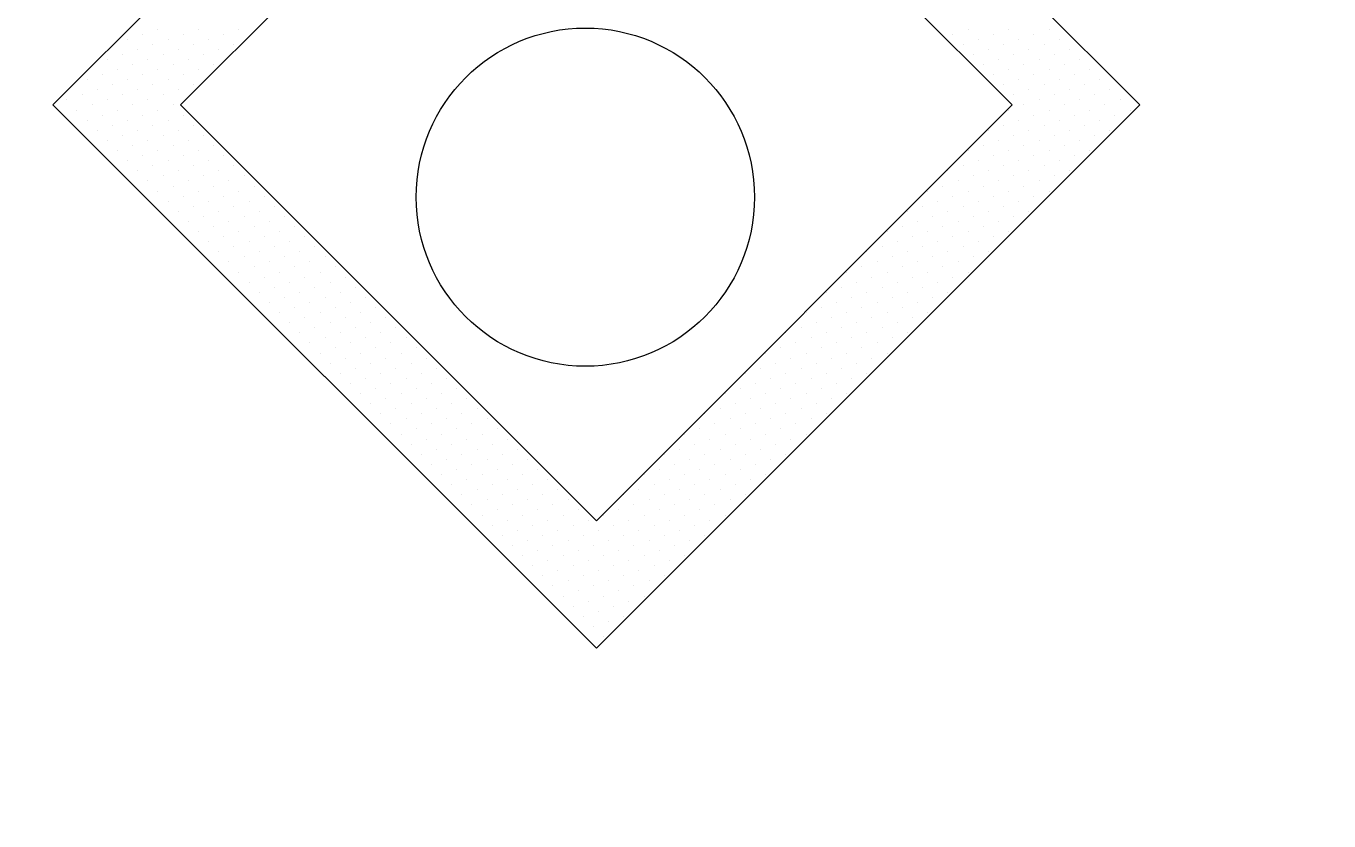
# Model space of a CAD drawing. Header units: centimetres. Extents: x -13279 to 0, y 0 to 5554.
# Drawn here: x -13026 to -13000, y 4639.14 to 4655 of the extents above; entities that cross this region are included whole.
import ezdxf
from ezdxf import colors
from ezdxf.entities.mleader import LeaderData, LeaderLine
from ezdxf.math import Vec2, Vec3

# ---------------------------------------------------------------- set-up
doc = ezdxf.new("R2010")
doc.units = ezdxf.units.CM
doc.layers.add('Objetos', color=34, linetype='Continuous', lineweight=13)
doc.layers.add('Piso', color=253, linetype='Continuous', lineweight=9)
doc.layers.add('Texto', color=102, linetype='Continuous')
doc.styles.get("Standard").update_dxf_attribs({"font": ''})
doc.styles.get('Standard').set_extended_font_data('Arial', bold=True)

# ---------------------------------------------------------------- blocks, each defined once
blk = doc.blocks.new('mesa_centro_sala')
at = {"layer": 'Objetos'}
for p, q in [((-0.16209, -0.07557), (-0.27052, -0.18399)), ((-0.05367, -0.18399), (-0.16209, -0.07557)), ((-0.16108, -0.07749), (-0.16108, -0.07749)), ((-0.1631, -0.07951), (-0.1631, -0.07951)), ((-0.16007, -0.08052), (-0.16007, -0.08052)), ((-0.16512, -0.08153), (-0.16512, -0.08153)), ((-0.16209, -0.08254), (-0.16209, -0.08254)), ((-0.15703, -0.08153), (-0.15703, -0.08153)), ((-0.16916, -0.08557), (-0.16916, -0.08557)), ((-0.16714, -0.08355), (-0.16714, -0.08355)), ((-0.16411, -0.08456), (-0.16411, -0.08456)), ((-0.16108, -0.08557), (-0.16108, -0.08557)), ((-0.15906, -0.08355), (-0.15906, -0.08355)), ((-0.15602, -0.08456), (-0.15602, -0.08456)), ((-0.15299, -0.08557), (-0.15299, -0.08557)), ((-0.17118, -0.08759), (-0.17118, -0.08759)), ((-0.16613, -0.08658), (-0.16613, -0.08658)), ((-0.1631, -0.08759), (-0.1631, -0.08759)), ((-0.15804, -0.08658), (-0.15804, -0.08658)), ((-0.15501, -0.08759), (-0.15501, -0.08759)), ((-0.1732, -0.08961), (-0.1732, -0.08961)), ((-0.17017, -0.09062), (-0.17017, -0.09062)), ((-0.16815, -0.0886), (-0.16815, -0.0886)), ((-0.16512, -0.08961), (-0.16512, -0.08961)), ((-0.16209, -0.09062), (-0.16209, -0.09062)), ((-0.16007, -0.0886), (-0.16007, -0.0886)), ((-0.15703, -0.08961), (-0.15703, -0.08961)), ((-0.154, -0.09062), (-0.154, -0.09062)), ((-0.15198, -0.0886), (-0.15198, -0.0886)), ((-0.14895, -0.08961), (-0.14895, -0.08961)), ((-0.17522, -0.09163), (-0.17522, -0.09163)), ((-0.17219, -0.09264), (-0.17219, -0.09264)), ((-0.16714, -0.09163), (-0.16714, -0.09163)), ((-0.16411, -0.09264), (-0.16411, -0.09264)), ((-0.15906, -0.09163), (-0.15906, -0.09163)), ((-0.15602, -0.09264), (-0.15602, -0.09264)), ((-0.15097, -0.09163), (-0.15097, -0.09163)), ((-0.14794, -0.09264), (-0.14794, -0.09264)), ((-0.17724, -0.09365), (-0.17724, -0.09365)), ((-0.17421, -0.09466), (-0.17421, -0.09466)), ((-0.17118, -0.09567), (-0.17118, -0.09567)), ((-0.16916, -0.09365), (-0.16916, -0.09365)), ((-0.16613, -0.09466), (-0.16613, -0.09466)), ((-0.1631, -0.09567), (-0.1631, -0.09567)), ((-0.16108, -0.09365), (-0.16108, -0.09365)), ((-0.15804, -0.09466), (-0.15804, -0.09466)), ((-0.15501, -0.09567), (-0.15501, -0.09567)), ((-0.15299, -0.09365), (-0.15299, -0.09365)), ((-0.14996, -0.09466), (-0.14996, -0.09466)), ((-0.14693, -0.09567), (-0.14693, -0.09567)), ((-0.14491, -0.09365), (-0.14491, -0.09365)), ((-0.17623, -0.09668), (-0.17623, -0.09668)), ((-0.1732, -0.09769), (-0.1732, -0.09769)), ((-0.17017, -0.0987), (-0.17017, -0.0987)), ((-0.16815, -0.09668), (-0.16815, -0.09668)), ((-0.16512, -0.09769), (-0.16512, -0.09769)), ((-0.16209, -0.0987), (-0.16209, -0.0987)), ((-0.16007, -0.09668), (-0.16007, -0.09668)), ((-0.15703, -0.09769), (-0.15703, -0.09769)), ((-0.154, -0.0987), (-0.154, -0.0987)), ((-0.15198, -0.09668), (-0.15198, -0.09668)), ((-0.14895, -0.09769), (-0.14895, -0.09769)), ((-0.14592, -0.0987), (-0.14592, -0.0987)), ((-0.1439, -0.09668), (-0.1439, -0.09668)), ((-0.14087, -0.09769), (-0.14087, -0.09769)), ((-0.16209, -0.10102), (-0.24506, -0.18399)), ((-0.17522, -0.09971), (-0.17522, -0.09971)), ((-0.17219, -0.10073), (-0.17219, -0.10073)), ((-0.16714, -0.09971), (-0.16714, -0.09971)), ((-0.16411, -0.10073), (-0.16411, -0.10073)), ((-0.07912, -0.18399), (-0.16209, -0.10102)), ((-0.15906, -0.09971), (-0.15906, -0.09971)), ((-0.15602, -0.10073), (-0.15602, -0.10073)), ((-0.15097, -0.09971), (-0.15097, -0.09971)), ((-0.14794, -0.10073), (-0.14794, -0.10073)), ((-0.14289, -0.09971), (-0.14289, -0.09971)), ((-0.13986, -0.10073), (-0.13986, -0.10073)), ((-0.17724, -0.10174), (-0.17724, -0.10174)), ((-0.17421, -0.10275), (-0.17421, -0.10275)), ((-0.17118, -0.10376), (-0.17118, -0.10376)), ((-0.16916, -0.10174), (-0.16916, -0.10174)), ((-0.16613, -0.10275), (-0.16613, -0.10275)), ((-0.16108, -0.10174), (-0.16108, -0.10174)), ((-0.15804, -0.10275), (-0.15804, -0.10275)), ((-0.15501, -0.10376), (-0.15501, -0.10376)), ((-0.15299, -0.10174), (-0.15299, -0.10174)), ((-0.14996, -0.10275), (-0.14996, -0.10275)), ((-0.14693, -0.10376), (-0.14693, -0.10376)), ((-0.14491, -0.10174), (-0.14491, -0.10174)), ((-0.14188, -0.10275), (-0.14188, -0.10275)), ((-0.13885, -0.10376), (-0.13885, -0.10376)), ((-0.13683, -0.10174), (-0.13683, -0.10174)), ((-0.17623, -0.10477), (-0.17623, -0.10477)), ((-0.1732, -0.10578), (-0.1732, -0.10578)), ((-0.16815, -0.10477), (-0.16815, -0.10477)), ((-0.15703, -0.10578), (-0.15703, -0.10578)), ((-0.15198, -0.10477), (-0.15198, -0.10477)), ((-0.14895, -0.10578), (-0.14895, -0.10578)), ((-0.1439, -0.10477), (-0.1439, -0.10477)), ((-0.14087, -0.10578), (-0.14087, -0.10578)), ((-0.13582, -0.10477), (-0.13582, -0.10477)), ((-0.13279, -0.10578), (-0.13279, -0.10578)), ((-0.17522, -0.1078), (-0.17522, -0.1078)), ((-0.17219, -0.10881), (-0.17219, -0.10881)), ((-0.17017, -0.10679), (-0.17017, -0.10679)), ((-0.154, -0.10679), (-0.154, -0.10679)), ((-0.15097, -0.1078), (-0.15097, -0.1078)), ((-0.14794, -0.10881), (-0.14794, -0.10881)), ((-0.14592, -0.10679), (-0.14592, -0.10679)), ((-0.14289, -0.1078), (-0.14289, -0.1078)), ((-0.13986, -0.10881), (-0.13986, -0.10881)), ((-0.13784, -0.10679), (-0.13784, -0.10679)), ((-0.13481, -0.1078), (-0.13481, -0.1078)), ((-0.13178, -0.10881), (-0.13178, -0.10881)), ((-0.17724, -0.10982), (-0.17724, -0.10982)), ((-0.17421, -0.11083), (-0.17421, -0.11083)), ((-0.15299, -0.10982), (-0.15299, -0.10982)), ((-0.14996, -0.11083), (-0.14996, -0.11083)), ((-0.14491, -0.10982), (-0.14491, -0.10982)), ((-0.14188, -0.11083), (-0.14188, -0.11083)), ((-0.13683, -0.10982), (-0.13683, -0.10982)), ((-0.1338, -0.11083), (-0.1338, -0.11083)), ((-0.12875, -0.10982), (-0.12875, -0.10982)), ((-0.17623, -0.11285), (-0.17623, -0.11285)), ((-0.14895, -0.11386), (-0.14895, -0.11386)), ((-0.14693, -0.11184), (-0.14693, -0.11184)), ((-0.1439, -0.11285), (-0.1439, -0.11285)), ((-0.14087, -0.11386), (-0.14087, -0.11386)), ((-0.13885, -0.11184), (-0.13885, -0.11184)), ((-0.13582, -0.11285), (-0.13582, -0.11285)), ((-0.13279, -0.11386), (-0.13279, -0.11386)), ((-0.13077, -0.11184), (-0.13077, -0.11184)), ((-0.12774, -0.11285), (-0.12774, -0.11285)), ((-0.12471, -0.11386), (-0.12471, -0.11386)), ((-0.14592, -0.11487), (-0.14592, -0.11487)), ((-0.14289, -0.11588), (-0.14289, -0.11588)), ((-0.13986, -0.11689), (-0.13986, -0.11689)), ((-0.13784, -0.11487), (-0.13784, -0.11487)), ((-0.13481, -0.11588), (-0.13481, -0.11588)), ((-0.13178, -0.11689), (-0.13178, -0.11689)), ((-0.12976, -0.11487), (-0.12976, -0.11487)), ((-0.12673, -0.11588), (-0.12673, -0.11588)), ((-0.1237, -0.11689), (-0.1237, -0.11689)), ((-0.14491, -0.1179), (-0.14491, -0.1179)), ((-0.14188, -0.11891), (-0.14188, -0.11891)), ((-0.13683, -0.1179), (-0.13683, -0.1179)), ((-0.1338, -0.11891), (-0.1338, -0.11891)), ((-0.12875, -0.1179), (-0.12875, -0.1179)), ((-0.12572, -0.11891), (-0.12572, -0.11891)), ((-0.12066, -0.1179), (-0.12066, -0.1179)), ((-0.14087, -0.12194), (-0.14087, -0.12194)), ((-0.13885, -0.11992), (-0.13885, -0.11992)), ((-0.13582, -0.12093), (-0.13582, -0.12093)), ((-0.13279, -0.12194), (-0.13279, -0.12194)), ((-0.13077, -0.11992), (-0.13077, -0.11992)), ((-0.12774, -0.12093), (-0.12774, -0.12093)), ((-0.12471, -0.12194), (-0.12471, -0.12194)), ((-0.12269, -0.11992), (-0.12269, -0.11992)), ((-0.11965, -0.12093), (-0.11965, -0.12093)), ((-0.11662, -0.12194), (-0.11662, -0.12194)), ((-0.13784, -0.12295), (-0.13784, -0.12295)), ((-0.13481, -0.12396), (-0.13481, -0.12396)), ((-0.12976, -0.12295), (-0.12976, -0.12295)), ((-0.12673, -0.12396), (-0.12673, -0.12396)), ((-0.12167, -0.12295), (-0.12167, -0.12295)), ((-0.11864, -0.12396), (-0.11864, -0.12396)), ((-0.13683, -0.12598), (-0.13683, -0.12598)), ((-0.1338, -0.12699), (-0.1338, -0.12699)), ((-0.13178, -0.12497), (-0.13178, -0.12497)), ((-0.12875, -0.12598), (-0.12875, -0.12598)), ((-0.12572, -0.12699), (-0.12572, -0.12699)), ((-0.1237, -0.12497), (-0.1237, -0.12497)), ((-0.12066, -0.12598), (-0.12066, -0.12598)), ((-0.11763, -0.12699), (-0.11763, -0.12699)), ((-0.11561, -0.12497), (-0.11561, -0.12497)), ((-0.11258, -0.12598), (-0.11258, -0.12598)), ((-0.13077, -0.128), (-0.13077, -0.128)), ((-0.12774, -0.12901), (-0.12774, -0.12901)), ((-0.12269, -0.128), (-0.12269, -0.128)), ((-0.11965, -0.12901), (-0.11965, -0.12901)), ((-0.1146, -0.128), (-0.1146, -0.128)), ((-0.11157, -0.12901), (-0.11157, -0.12901)), ((-0.13279, -0.13002), (-0.13279, -0.13002)), ((-0.12976, -0.13103), (-0.12976, -0.13103)), ((-0.12673, -0.13204), (-0.12673, -0.13204)), ((-0.12471, -0.13002), (-0.12471, -0.13002)), ((-0.12167, -0.13103), (-0.12167, -0.13103)), ((-0.11864, -0.13204), (-0.11864, -0.13204)), ((-0.11662, -0.13002), (-0.11662, -0.13002)), ((-0.11359, -0.13103), (-0.11359, -0.13103)), ((-0.11056, -0.13204), (-0.11056, -0.13204)), ((-0.10854, -0.13002), (-0.10854, -0.13002)), ((-0.12875, -0.13406), (-0.12875, -0.13406)), ((-0.12572, -0.13507), (-0.12572, -0.13507)), ((-0.1237, -0.13305), (-0.1237, -0.13305)), ((-0.12066, -0.13406), (-0.12066, -0.13406)), ((-0.11763, -0.13507), (-0.11763, -0.13507)), ((-0.11561, -0.13305), (-0.11561, -0.13305)), ((-0.11258, -0.13406), (-0.11258, -0.13406)), ((-0.10955, -0.13507), (-0.10955, -0.13507)), ((-0.10753, -0.13305), (-0.10753, -0.13305)), ((-0.1045, -0.13406), (-0.1045, -0.13406)), ((-0.12269, -0.13608), (-0.12269, -0.13608)), ((-0.11965, -0.1371), (-0.11965, -0.1371)), ((-0.1146, -0.13608), (-0.1146, -0.13608)), ((-0.11157, -0.1371), (-0.11157, -0.1371)), ((-0.10652, -0.13608), (-0.10652, -0.13608)), ((-0.10349, -0.1371), (-0.10349, -0.1371)), ((-0.12471, -0.13811), (-0.12471, -0.13811)), ((-0.12167, -0.13912), (-0.12167, -0.13912)), ((-0.11864, -0.14013), (-0.11864, -0.14013)), ((-0.11662, -0.13811), (-0.11662, -0.13811)), ((-0.11359, -0.13912), (-0.11359, -0.13912)), ((-0.11056, -0.14013), (-0.11056, -0.14013)), ((-0.10854, -0.13811), (-0.10854, -0.13811)), ((-0.10551, -0.13912), (-0.10551, -0.13912)), ((-0.10248, -0.14013), (-0.10248, -0.14013)), ((-0.10046, -0.13811), (-0.10046, -0.13811)), ((-0.12066, -0.14215), (-0.12066, -0.14215)), ((-0.11561, -0.14114), (-0.11561, -0.14114)), ((-0.11258, -0.14215), (-0.11258, -0.14215)), ((-0.10753, -0.14114), (-0.10753, -0.14114)), ((-0.1045, -0.14215), (-0.1045, -0.14215)), ((-0.09945, -0.14114), (-0.09945, -0.14114)), ((-0.09642, -0.14215), (-0.09642, -0.14215)), ((-0.11763, -0.14316), (-0.11763, -0.14316)), ((-0.1146, -0.14417), (-0.1146, -0.14417)), ((-0.11157, -0.14518), (-0.11157, -0.14518)), ((-0.10955, -0.14316), (-0.10955, -0.14316)), ((-0.10652, -0.14417), (-0.10652, -0.14417)), ((-0.10349, -0.14518), (-0.10349, -0.14518)), ((-0.10147, -0.14316), (-0.10147, -0.14316)), ((-0.09844, -0.14417), (-0.09844, -0.14417)), ((-0.09541, -0.14518), (-0.09541, -0.14518)), ((-0.11662, -0.14619), (-0.11662, -0.14619)), ((-0.11359, -0.1472), (-0.11359, -0.1472)), ((-0.10854, -0.14619), (-0.10854, -0.14619)), ((-0.10551, -0.1472), (-0.10551, -0.1472)), ((-0.10046, -0.14619), (-0.10046, -0.14619)), ((-0.09743, -0.1472), (-0.09743, -0.1472)), ((-0.09238, -0.14619), (-0.09238, -0.14619)), ((-0.11258, -0.15023), (-0.11258, -0.15023)), ((-0.11056, -0.14821), (-0.11056, -0.14821)), ((-0.10753, -0.14922), (-0.10753, -0.14922)), ((-0.1045, -0.15023), (-0.1045, -0.15023)), ((-0.10248, -0.14821), (-0.10248, -0.14821)), ((-0.09945, -0.14922), (-0.09945, -0.14922)), ((-0.09642, -0.15023), (-0.09642, -0.15023)), ((-0.0944, -0.14821), (-0.0944, -0.14821)), ((-0.09137, -0.14922), (-0.09137, -0.14922)), ((-0.08834, -0.15023), (-0.08834, -0.15023)), ((-0.10955, -0.15124), (-0.10955, -0.15124)), ((-0.10652, -0.15225), (-0.10652, -0.15225)), ((-0.10349, -0.15326), (-0.10349, -0.15326)), ((-0.10147, -0.15124), (-0.10147, -0.15124)), ((-0.09844, -0.15225), (-0.09844, -0.15225)), ((-0.09541, -0.15326), (-0.09541, -0.15326)), ((-0.09339, -0.15124), (-0.09339, -0.15124)), ((-0.09036, -0.15225), (-0.09036, -0.15225)), ((-0.08733, -0.15326), (-0.08733, -0.15326)), ((-0.10854, -0.15427), (-0.10854, -0.15427)), ((-0.10551, -0.15528), (-0.10551, -0.15528)), ((-0.10046, -0.15427), (-0.10046, -0.15427)), ((-0.09743, -0.15528), (-0.09743, -0.15528)), ((-0.09238, -0.15427), (-0.09238, -0.15427)), ((-0.08935, -0.15528), (-0.08935, -0.15528)), ((-0.08429, -0.15427), (-0.08429, -0.15427)), ((-0.1045, -0.15831), (-0.1045, -0.15831)), ((-0.10248, -0.15629), (-0.10248, -0.15629)), ((-0.09945, -0.1573), (-0.09945, -0.1573)), ((-0.09642, -0.15831), (-0.09642, -0.15831)), ((-0.0944, -0.15629), (-0.0944, -0.15629)), ((-0.09137, -0.1573), (-0.09137, -0.1573)), ((-0.08834, -0.15831), (-0.08834, -0.15831)), ((-0.08632, -0.15629), (-0.08632, -0.15629)), ((-0.08328, -0.1573), (-0.08328, -0.1573)), ((-0.08025, -0.15831), (-0.08025, -0.15831)), ((-0.10147, -0.15932), (-0.10147, -0.15932)), ((-0.09844, -0.16033), (-0.09844, -0.16033)), ((-0.09339, -0.15932), (-0.09339, -0.15932)), ((-0.09036, -0.16033), (-0.09036, -0.16033)), ((-0.0853, -0.15932), (-0.0853, -0.15932)), ((-0.08227, -0.16033), (-0.08227, -0.16033)), ((-0.10046, -0.16235), (-0.10046, -0.16235)), ((-0.09743, -0.16336), (-0.09743, -0.16336)), ((-0.09541, -0.16134), (-0.09541, -0.16134)), ((-0.09238, -0.16235), (-0.09238, -0.16235)), ((-0.08935, -0.16336), (-0.08935, -0.16336)), ((-0.08733, -0.16134), (-0.08733, -0.16134)), ((-0.08429, -0.16235), (-0.08429, -0.16235)), ((-0.08126, -0.16336), (-0.08126, -0.16336)), ((-0.07924, -0.16134), (-0.07924, -0.16134)), ((-0.07621, -0.16235), (-0.07621, -0.16235)), ((-0.0944, -0.16437), (-0.0944, -0.16437)), ((-0.09137, -0.16538), (-0.09137, -0.16538)), ((-0.08632, -0.16437), (-0.08632, -0.16437)), ((-0.08328, -0.16538), (-0.08328, -0.16538)), ((-0.07823, -0.16437), (-0.07823, -0.16437)), ((-0.0752, -0.16538), (-0.0752, -0.16538)), ((-0.09642, -0.16639), (-0.09642, -0.16639)), ((-0.09339, -0.1674), (-0.09339, -0.1674)), ((-0.09036, -0.16841), (-0.09036, -0.16841)), ((-0.08834, -0.16639), (-0.08834, -0.16639)), ((-0.0853, -0.1674), (-0.0853, -0.1674)), ((-0.08227, -0.16841), (-0.08227, -0.16841)), ((-0.08025, -0.16639), (-0.08025, -0.16639)), ((-0.07722, -0.1674), (-0.07722, -0.1674)), ((-0.07419, -0.16841), (-0.07419, -0.16841)), ((-0.07217, -0.16639), (-0.07217, -0.16639)), ((-0.09238, -0.17043), (-0.09238, -0.17043)), ((-0.08935, -0.17144), (-0.08935, -0.17144)), ((-0.08733, -0.16942), (-0.08733, -0.16942)), ((-0.08429, -0.17043), (-0.08429, -0.17043)), ((-0.08126, -0.17144), (-0.08126, -0.17144)), ((-0.07924, -0.16942), (-0.07924, -0.16942)), ((-0.07621, -0.17043), (-0.07621, -0.17043)), ((-0.07318, -0.17144), (-0.07318, -0.17144)), ((-0.07116, -0.16942), (-0.07116, -0.16942)), ((-0.06813, -0.17043), (-0.06813, -0.17043)), ((-0.08632, -0.17245), (-0.08632, -0.17245)), ((-0.08328, -0.17347), (-0.08328, -0.17347)), ((-0.07823, -0.17245), (-0.07823, -0.17245)), ((-0.0752, -0.17347), (-0.0752, -0.17347)), ((-0.07015, -0.17245), (-0.07015, -0.17245)), ((-0.06712, -0.17347), (-0.06712, -0.17347)), ((-0.08834, -0.17448), (-0.08834, -0.17448)), ((-0.0853, -0.17549), (-0.0853, -0.17549)), ((-0.08227, -0.1765), (-0.08227, -0.1765)), ((-0.08025, -0.17448), (-0.08025, -0.17448)), ((-0.07722, -0.17549), (-0.07722, -0.17549)), ((-0.07419, -0.1765), (-0.07419, -0.1765)), ((-0.07217, -0.17448), (-0.07217, -0.17448)), ((-0.06914, -0.17549), (-0.06914, -0.17549)), ((-0.06611, -0.1765), (-0.06611, -0.1765)), ((-0.06409, -0.17448), (-0.06409, -0.17448)), ((-0.08429, -0.17852), (-0.08429, -0.17852)), ((-0.07924, -0.17751), (-0.07924, -0.17751)), ((-0.07621, -0.17852), (-0.07621, -0.17852)), ((-0.07116, -0.17751), (-0.07116, -0.17751)), ((-0.06813, -0.17852), (-0.06813, -0.17852)), ((-0.06308, -0.17751), (-0.06308, -0.17751)), ((-0.06005, -0.17852), (-0.06005, -0.17852)), ((-0.08126, -0.17953), (-0.08126, -0.17953)), ((-0.07823, -0.18054), (-0.07823, -0.18054)), ((-0.0752, -0.18155), (-0.0752, -0.18155)), ((-0.07318, -0.17953), (-0.07318, -0.17953)), ((-0.07015, -0.18054), (-0.07015, -0.18054)), ((-0.06712, -0.18155), (-0.06712, -0.18155)), ((-0.0651, -0.17953), (-0.0651, -0.17953)), ((-0.06207, -0.18054), (-0.06207, -0.18054)), ((-0.05904, -0.18155), (-0.05904, -0.18155)), ((-0.27052, -0.18399), (-0.16209, -0.29242)), ((-0.24506, -0.18399), (-0.16209, -0.26697)), ((-0.16209, -0.29242), (-0.05367, -0.18399)), ((-0.16209, -0.26697), (-0.07912, -0.18399)), ((-0.08025, -0.18256), (-0.08025, -0.18256)), ((-0.07722, -0.18357), (-0.07722, -0.18357)), ((-0.07217, -0.18256), (-0.07217, -0.18256)), ((-0.06914, -0.18357), (-0.06914, -0.18357)), ((-0.06409, -0.18256), (-0.06409, -0.18256)), ((-0.06106, -0.18357), (-0.06106, -0.18357)), ((-0.05601, -0.18256), (-0.05601, -0.18256)), ((-0.07924, -0.18559), (-0.07924, -0.18559)), ((-0.07621, -0.1866), (-0.07621, -0.1866)), ((-0.07419, -0.18458), (-0.07419, -0.18458)), ((-0.07116, -0.18559), (-0.07116, -0.18559)), ((-0.06813, -0.1866), (-0.06813, -0.1866)), ((-0.06611, -0.18458), (-0.06611, -0.18458)), ((-0.06308, -0.18559), (-0.06308, -0.18559)), ((-0.06005, -0.1866), (-0.06005, -0.1866)), ((-0.05803, -0.18458), (-0.05803, -0.18458)), ((-0.08328, -0.18963), (-0.08328, -0.18963)), ((-0.08126, -0.18761), (-0.08126, -0.18761)), ((-0.07823, -0.18862), (-0.07823, -0.18862)), ((-0.0752, -0.18963), (-0.0752, -0.18963)), ((-0.07318, -0.18761), (-0.07318, -0.18761)), ((-0.07015, -0.18862), (-0.07015, -0.18862)), ((-0.06712, -0.18963), (-0.06712, -0.18963)), ((-0.0651, -0.18761), (-0.0651, -0.18761)), ((-0.06207, -0.18862), (-0.06207, -0.18862)), ((-0.0853, -0.19165), (-0.0853, -0.19165)), ((-0.08025, -0.19064), (-0.08025, -0.19064)), ((-0.07722, -0.19165), (-0.07722, -0.19165)), ((-0.07217, -0.19064), (-0.07217, -0.19064)), ((-0.06914, -0.19165), (-0.06914, -0.19165)), ((-0.06409, -0.19064), (-0.06409, -0.19064)), ((-0.08733, -0.19367), (-0.08733, -0.19367)), ((-0.08429, -0.19468), (-0.08429, -0.19468)), ((-0.08227, -0.19266), (-0.08227, -0.19266)), ((-0.07924, -0.19367), (-0.07924, -0.19367)), ((-0.07621, -0.19468), (-0.07621, -0.19468)), ((-0.07419, -0.19266), (-0.07419, -0.19266)), ((-0.07116, -0.19367), (-0.07116, -0.19367)), ((-0.06813, -0.19468), (-0.06813, -0.19468)), ((-0.06611, -0.19266), (-0.06611, -0.19266)), ((-0.08935, -0.19569), (-0.08935, -0.19569)), ((-0.08632, -0.1967), (-0.08632, -0.1967)), ((-0.08126, -0.19569), (-0.08126, -0.19569)), ((-0.07823, -0.1967), (-0.07823, -0.1967)), ((-0.07318, -0.19569), (-0.07318, -0.19569)), ((-0.07015, -0.1967), (-0.07015, -0.1967)), ((-0.09339, -0.19973), (-0.09339, -0.19973)), ((-0.09137, -0.19771), (-0.09137, -0.19771)), ((-0.08834, -0.19872), (-0.08834, -0.19872)), ((-0.0853, -0.19973), (-0.0853, -0.19973)), ((-0.08328, -0.19771), (-0.08328, -0.19771)), ((-0.08025, -0.19872), (-0.08025, -0.19872)), ((-0.07722, -0.19973), (-0.07722, -0.19973)), ((-0.0752, -0.19771), (-0.0752, -0.19771)), ((-0.07217, -0.19872), (-0.07217, -0.19872)), ((-0.09541, -0.20175), (-0.09541, -0.20175)), ((-0.09238, -0.20276), (-0.09238, -0.20276)), ((-0.09036, -0.20074), (-0.09036, -0.20074)), ((-0.08733, -0.20175), (-0.08733, -0.20175)), ((-0.08429, -0.20276), (-0.08429, -0.20276)), ((-0.08227, -0.20074), (-0.08227, -0.20074)), ((-0.07924, -0.20175), (-0.07924, -0.20175)), ((-0.07621, -0.20276), (-0.07621, -0.20276)), ((-0.07419, -0.20074), (-0.07419, -0.20074)), ((-0.09743, -0.20377), (-0.09743, -0.20377)), ((-0.0944, -0.20478), (-0.0944, -0.20478)), ((-0.08935, -0.20377), (-0.08935, -0.20377)), ((-0.08632, -0.20478), (-0.08632, -0.20478)), ((-0.08126, -0.20377), (-0.08126, -0.20377)), ((-0.07823, -0.20478), (-0.07823, -0.20478)), ((-0.10147, -0.20781), (-0.10147, -0.20781)), ((-0.09945, -0.20579), (-0.09945, -0.20579)), ((-0.09642, -0.2068), (-0.09642, -0.2068)), ((-0.09339, -0.20781), (-0.09339, -0.20781)), ((-0.09137, -0.20579), (-0.09137, -0.20579)), ((-0.08834, -0.2068), (-0.08834, -0.2068)), ((-0.0853, -0.20781), (-0.0853, -0.20781)), ((-0.08328, -0.20579), (-0.08328, -0.20579)), ((-0.08025, -0.2068), (-0.08025, -0.2068)), ((-0.10349, -0.20984), (-0.10349, -0.20984)), ((-0.09844, -0.20883), (-0.09844, -0.20883)), ((-0.09541, -0.20984), (-0.09541, -0.20984)), ((-0.09036, -0.20883), (-0.09036, -0.20883)), ((-0.08733, -0.20984), (-0.08733, -0.20984)), ((-0.08227, -0.20883), (-0.08227, -0.20883)), ((-0.10551, -0.21186), (-0.10551, -0.21186)), ((-0.10248, -0.21287), (-0.10248, -0.21287)), ((-0.10046, -0.21085), (-0.10046, -0.21085)), ((-0.09743, -0.21186), (-0.09743, -0.21186)), ((-0.0944, -0.21287), (-0.0944, -0.21287)), ((-0.09238, -0.21085), (-0.09238, -0.21085)), ((-0.08935, -0.21186), (-0.08935, -0.21186)), ((-0.08632, -0.21287), (-0.08632, -0.21287)), ((-0.08429, -0.21085), (-0.08429, -0.21085)), ((-0.10753, -0.21388), (-0.10753, -0.21388)), ((-0.1045, -0.21489), (-0.1045, -0.21489)), ((-0.09945, -0.21388), (-0.09945, -0.21388)), ((-0.09642, -0.21489), (-0.09642, -0.21489)), ((-0.09137, -0.21388), (-0.09137, -0.21388)), ((-0.08834, -0.21489), (-0.08834, -0.21489)), ((-0.11157, -0.21792), (-0.11157, -0.21792)), ((-0.10955, -0.2159), (-0.10955, -0.2159)), ((-0.10652, -0.21691), (-0.10652, -0.21691)), ((-0.10349, -0.21792), (-0.10349, -0.21792)), ((-0.10147, -0.2159), (-0.10147, -0.2159)), ((-0.09844, -0.21691), (-0.09844, -0.21691)), ((-0.09541, -0.21792), (-0.09541, -0.21792)), ((-0.09339, -0.2159), (-0.09339, -0.2159)), ((-0.09036, -0.21691), (-0.09036, -0.21691)), ((-0.11359, -0.21994), (-0.11359, -0.21994)), ((-0.11056, -0.22095), (-0.11056, -0.22095)), ((-0.10854, -0.21893), (-0.10854, -0.21893)), ((-0.10551, -0.21994), (-0.10551, -0.21994)), ((-0.10248, -0.22095), (-0.10248, -0.22095)), ((-0.10046, -0.21893), (-0.10046, -0.21893)), ((-0.09743, -0.21994), (-0.09743, -0.21994)), ((-0.0944, -0.22095), (-0.0944, -0.22095)), ((-0.09238, -0.21893), (-0.09238, -0.21893)), ((-0.11561, -0.22196), (-0.11561, -0.22196)), ((-0.11258, -0.22297), (-0.11258, -0.22297)), ((-0.10753, -0.22196), (-0.10753, -0.22196)), ((-0.1045, -0.22297), (-0.1045, -0.22297)), ((-0.09945, -0.22196), (-0.09945, -0.22196)), ((-0.09642, -0.22297), (-0.09642, -0.22297)), ((-0.11965, -0.226), (-0.11965, -0.226)), ((-0.11763, -0.22398), (-0.11763, -0.22398)), ((-0.1146, -0.22499), (-0.1146, -0.22499)), ((-0.11157, -0.226), (-0.11157, -0.226)), ((-0.10955, -0.22398), (-0.10955, -0.22398)), ((-0.10652, -0.22499), (-0.10652, -0.22499)), ((-0.10349, -0.226), (-0.10349, -0.226)), ((-0.10147, -0.22398), (-0.10147, -0.22398)), ((-0.09844, -0.22499), (-0.09844, -0.22499)), ((-0.12167, -0.22802), (-0.12167, -0.22802)), ((-0.11662, -0.22701), (-0.11662, -0.22701)), ((-0.11359, -0.22802), (-0.11359, -0.22802)), ((-0.10854, -0.22701), (-0.10854, -0.22701)), ((-0.10551, -0.22802), (-0.10551, -0.22802)), ((-0.10046, -0.22701), (-0.10046, -0.22701)), ((-0.1237, -0.23004), (-0.1237, -0.23004)), ((-0.12066, -0.23105), (-0.12066, -0.23105)), ((-0.11864, -0.22903), (-0.11864, -0.22903)), ((-0.11561, -0.23004), (-0.11561, -0.23004)), ((-0.11258, -0.23105), (-0.11258, -0.23105)), ((-0.11056, -0.22903), (-0.11056, -0.22903)), ((-0.10753, -0.23004), (-0.10753, -0.23004)), ((-0.1045, -0.23105), (-0.1045, -0.23105)), ((-0.10248, -0.22903), (-0.10248, -0.22903)), ((-0.12572, -0.23206), (-0.12572, -0.23206)), ((-0.12269, -0.23307), (-0.12269, -0.23307)), ((-0.11763, -0.23206), (-0.11763, -0.23206)), ((-0.1146, -0.23307), (-0.1146, -0.23307)), ((-0.10955, -0.23206), (-0.10955, -0.23206)), ((-0.10652, -0.23307), (-0.10652, -0.23307)), ((-0.12976, -0.2361), (-0.12976, -0.2361)), ((-0.12774, -0.23408), (-0.12774, -0.23408)), ((-0.12471, -0.23509), (-0.12471, -0.23509)), ((-0.12167, -0.2361), (-0.12167, -0.2361)), ((-0.11965, -0.23408), (-0.11965, -0.23408)), ((-0.11662, -0.23509), (-0.11662, -0.23509)), ((-0.11359, -0.2361), (-0.11359, -0.2361)), ((-0.11157, -0.23408), (-0.11157, -0.23408)), ((-0.10854, -0.23509), (-0.10854, -0.23509)), ((-0.13178, -0.23812), (-0.13178, -0.23812)), ((-0.12875, -0.23913), (-0.12875, -0.23913)), ((-0.12673, -0.23711), (-0.12673, -0.23711)), ((-0.1237, -0.23812), (-0.1237, -0.23812)), ((-0.12066, -0.23913), (-0.12066, -0.23913)), ((-0.11864, -0.23711), (-0.11864, -0.23711)), ((-0.11561, -0.23812), (-0.11561, -0.23812)), ((-0.11258, -0.23913), (-0.11258, -0.23913)), ((-0.11056, -0.23711), (-0.11056, -0.23711)), ((-0.1338, -0.24014), (-0.1338, -0.24014)), ((-0.13077, -0.24115), (-0.13077, -0.24115)), ((-0.12572, -0.24014), (-0.12572, -0.24014)), ((-0.12269, -0.24115), (-0.12269, -0.24115)), ((-0.11763, -0.24014), (-0.11763, -0.24014)), ((-0.1146, -0.24115), (-0.1146, -0.24115)), ((-0.13784, -0.24418), (-0.13784, -0.24418)), ((-0.13582, -0.24216), (-0.13582, -0.24216)), ((-0.13279, -0.24317), (-0.13279, -0.24317)), ((-0.12976, -0.24418), (-0.12976, -0.24418)), ((-0.12774, -0.24216), (-0.12774, -0.24216)), ((-0.12471, -0.24317), (-0.12471, -0.24317)), ((-0.12167, -0.24418), (-0.12167, -0.24418)), ((-0.11965, -0.24216), (-0.11965, -0.24216)), ((-0.11662, -0.24317), (-0.11662, -0.24317)), ((-0.13986, -0.24621), (-0.13986, -0.24621)), ((-0.13481, -0.2452), (-0.13481, -0.2452)), ((-0.13178, -0.24621), (-0.13178, -0.24621)), ((-0.12673, -0.2452), (-0.12673, -0.2452)), ((-0.1237, -0.24621), (-0.1237, -0.24621)), ((-0.11864, -0.2452), (-0.11864, -0.2452)), ((-0.14188, -0.24823), (-0.14188, -0.24823)), ((-0.13885, -0.24924), (-0.13885, -0.24924)), ((-0.13683, -0.24722), (-0.13683, -0.24722)), ((-0.1338, -0.24823), (-0.1338, -0.24823)), ((-0.13077, -0.24924), (-0.13077, -0.24924)), ((-0.12875, -0.24722), (-0.12875, -0.24722)), ((-0.12572, -0.24823), (-0.12572, -0.24823)), ((-0.12269, -0.24924), (-0.12269, -0.24924)), ((-0.12066, -0.24722), (-0.12066, -0.24722)), ((-0.1439, -0.25025), (-0.1439, -0.25025)), ((-0.14087, -0.25126), (-0.14087, -0.25126)), ((-0.13582, -0.25025), (-0.13582, -0.25025)), ((-0.13279, -0.25126), (-0.13279, -0.25126)), ((-0.12774, -0.25025), (-0.12774, -0.25025)), ((-0.12471, -0.25126), (-0.12471, -0.25126)), ((-0.14794, -0.25429), (-0.14794, -0.25429)), ((-0.14592, -0.25227), (-0.14592, -0.25227)), ((-0.14289, -0.25328), (-0.14289, -0.25328)), ((-0.13986, -0.25429), (-0.13986, -0.25429)), ((-0.13784, -0.25227), (-0.13784, -0.25227)), ((-0.13481, -0.25328), (-0.13481, -0.25328)), ((-0.13178, -0.25429), (-0.13178, -0.25429)), ((-0.12976, -0.25227), (-0.12976, -0.25227)), ((-0.12673, -0.25328), (-0.12673, -0.25328)), ((-0.17724, -0.2553), (-0.17724, -0.2553)), ((-0.17421, -0.25631), (-0.17421, -0.25631)), ((-0.14996, -0.25631), (-0.14996, -0.25631)), ((-0.14693, -0.25732), (-0.14693, -0.25732)), ((-0.14491, -0.2553), (-0.14491, -0.2553)), ((-0.14188, -0.25631), (-0.14188, -0.25631)), ((-0.13885, -0.25732), (-0.13885, -0.25732)), ((-0.13683, -0.2553), (-0.13683, -0.2553)), ((-0.1338, -0.25631), (-0.1338, -0.25631)), ((-0.13077, -0.25732), (-0.13077, -0.25732)), ((-0.12875, -0.2553), (-0.12875, -0.2553)), ((-0.17623, -0.25833), (-0.17623, -0.25833)), ((-0.1732, -0.25934), (-0.1732, -0.25934)), ((-0.15198, -0.25833), (-0.15198, -0.25833)), ((-0.14895, -0.25934), (-0.14895, -0.25934)), ((-0.1439, -0.25833), (-0.1439, -0.25833)), ((-0.14087, -0.25934), (-0.14087, -0.25934)), ((-0.13582, -0.25833), (-0.13582, -0.25833)), ((-0.13279, -0.25934), (-0.13279, -0.25934)), ((-0.17522, -0.26136), (-0.17522, -0.26136)), ((-0.17219, -0.26237), (-0.17219, -0.26237)), ((-0.17017, -0.26035), (-0.17017, -0.26035)), ((-0.15602, -0.26237), (-0.15602, -0.26237)), ((-0.154, -0.26035), (-0.154, -0.26035)), ((-0.15097, -0.26136), (-0.15097, -0.26136)), ((-0.14794, -0.26237), (-0.14794, -0.26237)), ((-0.14592, -0.26035), (-0.14592, -0.26035)), ((-0.14289, -0.26136), (-0.14289, -0.26136)), ((-0.13986, -0.26237), (-0.13986, -0.26237)), ((-0.13784, -0.26035), (-0.13784, -0.26035)), ((-0.13481, -0.26136), (-0.13481, -0.26136)), ((-0.17724, -0.26338), (-0.17724, -0.26338)), ((-0.17421, -0.26439), (-0.17421, -0.26439)), ((-0.16916, -0.26338), (-0.16916, -0.26338)), ((-0.16613, -0.26439), (-0.16613, -0.26439)), ((-0.15804, -0.26439), (-0.15804, -0.26439)), ((-0.15299, -0.26338), (-0.15299, -0.26338)), ((-0.14996, -0.26439), (-0.14996, -0.26439)), ((-0.14491, -0.26338), (-0.14491, -0.26338)), ((-0.14188, -0.26439), (-0.14188, -0.26439)), ((-0.13683, -0.26338), (-0.13683, -0.26338)), ((-0.17623, -0.26641), (-0.17623, -0.26641)), ((-0.1732, -0.26742), (-0.1732, -0.26742)), ((-0.17118, -0.2654), (-0.17118, -0.2654)), ((-0.16815, -0.26641), (-0.16815, -0.26641)), ((-0.16512, -0.26742), (-0.16512, -0.26742)), ((-0.16007, -0.26641), (-0.16007, -0.26641)), ((-0.15703, -0.26742), (-0.15703, -0.26742)), ((-0.15501, -0.2654), (-0.15501, -0.2654)), ((-0.15198, -0.26641), (-0.15198, -0.26641)), ((-0.14895, -0.26742), (-0.14895, -0.26742)), ((-0.14693, -0.2654), (-0.14693, -0.2654)), ((-0.1439, -0.26641), (-0.1439, -0.26641)), ((-0.14087, -0.26742), (-0.14087, -0.26742)), ((-0.13885, -0.2654), (-0.13885, -0.2654)), ((-0.17522, -0.26944), (-0.17522, -0.26944)), ((-0.17017, -0.26843), (-0.17017, -0.26843)), ((-0.16714, -0.26944), (-0.16714, -0.26944)), ((-0.16209, -0.26843), (-0.16209, -0.26843)), ((-0.15906, -0.26944), (-0.15906, -0.26944)), ((-0.154, -0.26843), (-0.154, -0.26843)), ((-0.15097, -0.26944), (-0.15097, -0.26944)), ((-0.14592, -0.26843), (-0.14592, -0.26843)), ((-0.14289, -0.26944), (-0.14289, -0.26944)), ((-0.17724, -0.27146), (-0.17724, -0.27146)), ((-0.17421, -0.27247), (-0.17421, -0.27247)), ((-0.17219, -0.27045), (-0.17219, -0.27045)), ((-0.16916, -0.27146), (-0.16916, -0.27146)), ((-0.16613, -0.27247), (-0.16613, -0.27247)), ((-0.16411, -0.27045), (-0.16411, -0.27045)), ((-0.16108, -0.27146), (-0.16108, -0.27146)), ((-0.15804, -0.27247), (-0.15804, -0.27247)), ((-0.15602, -0.27045), (-0.15602, -0.27045)), ((-0.15299, -0.27146), (-0.15299, -0.27146)), ((-0.14996, -0.27247), (-0.14996, -0.27247)), ((-0.14794, -0.27045), (-0.14794, -0.27045)), ((-0.14491, -0.27146), (-0.14491, -0.27146)), ((-0.17623, -0.27449), (-0.17623, -0.27449)), ((-0.1732, -0.2755), (-0.1732, -0.2755)), ((-0.17118, -0.27348), (-0.17118, -0.27348)), ((-0.16815, -0.27449), (-0.16815, -0.27449)), ((-0.16512, -0.2755), (-0.16512, -0.2755)), ((-0.1631, -0.27348), (-0.1631, -0.27348)), ((-0.16007, -0.27449), (-0.16007, -0.27449)), ((-0.15703, -0.2755), (-0.15703, -0.2755)), ((-0.15501, -0.27348), (-0.15501, -0.27348)), ((-0.15198, -0.27449), (-0.15198, -0.27449)), ((-0.14895, -0.2755), (-0.14895, -0.2755)), ((-0.14693, -0.27348), (-0.14693, -0.27348)), ((-0.17522, -0.27752), (-0.17522, -0.27752)), ((-0.17017, -0.27651), (-0.17017, -0.27651)), ((-0.16714, -0.27752), (-0.16714, -0.27752)), ((-0.16209, -0.27651), (-0.16209, -0.27651)), ((-0.15906, -0.27752), (-0.15906, -0.27752)), ((-0.154, -0.27651), (-0.154, -0.27651)), ((-0.15097, -0.27752), (-0.15097, -0.27752)), ((-0.17219, -0.27853), (-0.17219, -0.27853)), ((-0.16916, -0.27954), (-0.16916, -0.27954)), ((-0.16613, -0.28055), (-0.16613, -0.28055)), ((-0.16411, -0.27853), (-0.16411, -0.27853)), ((-0.16108, -0.27954), (-0.16108, -0.27954)), ((-0.15804, -0.28055), (-0.15804, -0.28055)), ((-0.15602, -0.27853), (-0.15602, -0.27853)), ((-0.15299, -0.27954), (-0.15299, -0.27954)), ((-0.17118, -0.28157), (-0.17118, -0.28157)), ((-0.16815, -0.28258), (-0.16815, -0.28258)), ((-0.1631, -0.28157), (-0.1631, -0.28157)), ((-0.16007, -0.28258), (-0.16007, -0.28258)), ((-0.15501, -0.28157), (-0.15501, -0.28157)), ((-0.16714, -0.28561), (-0.16714, -0.28561)), ((-0.16512, -0.28359), (-0.16512, -0.28359)), ((-0.16209, -0.2846), (-0.16209, -0.2846)), ((-0.15906, -0.28561), (-0.15906, -0.28561)), ((-0.15703, -0.28359), (-0.15703, -0.28359)), ((-0.16411, -0.28662), (-0.16411, -0.28662)), ((-0.16108, -0.28763), (-0.16108, -0.28763)), ((-0.1631, -0.28965), (-0.1631, -0.28965))]:
    blk.add_line(p, q, dxfattribs=at)
blk.add_circle((-0.1437, -0.1862), 0.03375, dxfattribs=at)
blk = doc.blocks.new('_None')

msp = doc.modelspace()

# ---------------------------------------------------------------- hatches: boundary and pattern name
at = {"layer": 'Piso'}
h = msp.add_hatch(dxfattribs=at)
h.set_pattern_fill('NET', color=256, scale=10, angle=45)
h.set_pattern_definition([(45, (-16250.36, 3868.814), (-22.45064, 22.45064), []), (135, (-16250.36, 3868.814), (-22.45064, -22.45064), [])])
h.paths.add_polyline_path([(-12716.828, 4963.412), (-12729.828, 4963.412), (-12729.828, 4968.412), (-12734.828, 4968.412), (-12734.828, 4981.412, 0.40327), (-12811.828, 5061.356), (-12811.828, 4981.412), (-12814.828, 4981.412), (-12814.828, 4968.412), (-12819.828, 4968.412), (-12819.828, 4885.412), (-12837.828, 4885.412), (-12837.828, 4898.412), (-12840.828, 4898.412), (-12840.828, 4978.412, 0.403277), (-12917.884, 4898.412), (-12917.828, 4898.412), (-12917.828, 4885.412), (-13188.828, 4885.412), (-13188.828, 4825.412), (-13188.828, 4765.412), (-13187.828, 4692.294, -0.414214), (-13182.205, 4697.917), (-13125.97, 4697.917, -0.414214), (-13120.347, 4692.294), (-13120.347, 4686.67, -0.058101), (-13120.498, 4685.377), (-13112.192, 4677.071, -0.198912), (-13110.545, 4673.094), (-13110.545, 4625.937, -0.267949), (-13113.356, 4621.067), (-13113.356, 4617.311, -0.267949), (-13110.545, 4612.441), (-13110.545, 4560.143, -0.267949), (-13113.356, 4555.273), (-13113.356, 4551.83, -0.25141), (-13109.79, 4547.884), (-13106.034, 4547.884, -0.267949), (-13101.164, 4550.695), (-13048.866, 4550.695, -0.267949), (-13043.996, 4547.884), (-13040.24, 4547.884, -0.267949), (-13035.37, 4550.695), (-12989.98, 4550.695, -0.198912), (-12986.003, 4549.048), (-12977.017, 4540.062, -0.13853), (-12974.075, 4540.893), (-12968.451, 4540.893, -0.414214), (-12962.828, 4535.27), (-12962.828, 4479.036, -0.414214), (-12968.451, 4473.412), (-12917.884, 4472.413, -0.403273), (-12840.828, 4552.412), (-12837.828, 4552.412), (-12837.828, 4472.412), (-12832.828, 4472.412), (-12832.828, 4800.412), (-12819.828, 4800.412), (-12819.828, 4685.412), (-12814.828, 4685.412), (-12814.828, 4672.412), (-12811.828, 4672.412), (-12811.828, 4592.412, 0.403277), (-12734.772, 4672.412), (-12734.828, 4672.412), (-12734.828, 4685.412), (-12729.828, 4685.412), (-12729.828, 4800.412), (-12716.828, 4800.412, 0.40327), (-12636.884, 4877.412), (-12716.828, 4877.412), (-12716.828, 4880.412), (-12729.828, 4880.412), (-12729.828, 4903.412), (-12716.828, 4903.412)])
h.paths.add_polyline_path([(-12988.028, 4866.21), (-12988.028, 4864.888), (-13015.464, 4864.888), (-13015.464, 4850.912, -0.414214), (-13016.464, 4849.912), (-13090.192, 4849.912, -0.414214), (-13091.192, 4850.912), (-13091.192, 4864.888), (-13118.628, 4864.888), (-13118.628, 4866.21), (-13117.064, 4866.21, 0.046602), (-13107.852, 4867.07, -0.046602), (-13098.641, 4867.931), (-13091.192, 4867.931), (-13091.192, 4883.412, -0.414214), (-13090.192, 4884.412), (-13016.464, 4884.412, -0.414214), (-13015.464, 4883.412), (-13015.464, 4867.931), (-13008.015, 4867.931, -0.046602), (-12998.804, 4867.07, 0.046602), (-12989.592, 4866.21)], flags=16)
h.paths.add_polyline_path([(-13059.349, 4868.697, -0.131386), (-13057.685, 4872.521, -0.829828), (-13048.971, 4872.521, -0.131386), (-13047.307, 4868.697, 0.030133)], flags=0)
h.paths.add_polyline_path([(-12996.219, 4688.479), (-12996.219, 4585.96), (-13060.513, 4585.96), (-13060.513, 4688.479)], flags=16)
h.paths.add_polyline_path([(-12998.919, 4685.779), (-12998.919, 4588.66), (-13057.813, 4588.66), (-13057.813, 4685.779)], flags=0)
h.paths.add_polyline_path([(-13003.776, 4653.429), (-13014.618, 4642.586), (-13025.461, 4653.429), (-13014.618, 4664.272)], flags=0)
h.paths.add_polyline_path([(-13014.618, 4661.726), (-13006.321, 4653.429), (-13014.618, 4645.132), (-13022.916, 4653.429)], flags=0)
h.paths.add_polyline_path([(-13011.464, 4651.589, -1), (-13018.215, 4651.589, -1)], flags=0)
h.paths.add_polyline_path([(-13026.533, 4666.93), (-13037.376, 4656.088), (-13048.219, 4666.93), (-13037.376, 4677.773)], flags=0)
h.paths.add_polyline_path([(-13029.079, 4666.93), (-13037.376, 4658.633), (-13045.673, 4666.93), (-13037.376, 4675.228)], flags=0)
h.paths.add_polyline_path([(-13010.269, 4618.987, -1), (-13047.617, 4618.987, -1)], flags=0)
h.paths.add_polyline_path([(-13014.769, 4618.987, -1), (-13043.117, 4618.987, -1)], flags=0)
h.paths.add_polyline_path([(-12928.812, 4544.998, -1), (-12945.901, 4544.998, -1)], flags=16)
h.paths.add_polyline_path([(-13012.278, 4741.576), (-12917.806, 4741.576), (-12917.806, 4791.061), (-13012.278, 4791.061)], flags=24)
h.paths.add_polyline_path([(-12738.096, 4807.412), (-12738.096, 4894.114), (-12787.581, 4894.114), (-12787.581, 4807.412)], flags=24)
h.paths.add_polyline_path([(-12928.657, 4543.49), (-12896.361, 4543.49), (-12896.361, 4558.808), (-12928.657, 4558.808)], flags=24)
h.paths.add_polyline_path([(-12793.189, 4914.097), (-12793.189, 4939.77), (-12818.947, 4939.77), (-12818.947, 4914.097)], flags=24)
h.paths.add_polyline_path([(-12741.453, 4993.618), (-12741.453, 5019.292), (-12767.212, 5019.292), (-12767.212, 4993.618)], flags=24)
h.paths.add_polyline_path([(-12742.294, 4619.652), (-12742.294, 4645.326), (-12768.053, 4645.326), (-12768.053, 4619.652)], flags=25)
h.paths.add_polyline_path([(-12790.533, 5008.392), (-12790.533, 5036.001), (-12816.292, 5036.001), (-12816.292, 5008.392)], flags=24)
h.paths.add_polyline_path([(-12689.848, 4854.756), (-12662.239, 4854.756), (-12662.239, 4880.515), (-12689.848, 4880.515)], flags=24)
h.paths.add_polyline_path([(-12837.127, 4925.392), (-12837.127, 4953.001), (-12862.886, 4953.001), (-12862.886, 4925.392)], flags=25)
h.paths.add_polyline_path([(-12793.189, 4829.986), (-12793.189, 4855.659), (-12818.947, 4855.659), (-12818.947, 4829.986)], flags=24)
h.paths.add_polyline_path([(-12789.671, 4619.392), (-12789.671, 4647.001), (-12815.429, 4647.001), (-12815.429, 4619.392)], flags=24)
h.paths.add_polyline_path([(-13166.818, 4782.627), (-13166.818, 4808.3), (-13192.576, 4808.3), (-13192.576, 4782.627)], flags=9)

# ---------------------------------------------------------------- block references
at = {"xscale": 100, "yscale": 100, "zscale": 100, "rotation": 270}
msp.add_blockref('mesa_centro_sala', (-12996.219, 4637.22), dxfattribs=at)

# ---------------------------------------------------------------- leaders
at = {"layer": 'Texto'}
ml = msp.add_multileader_mtext('Standard', dxfattribs=at)
ml.set_content('{\\LCOZINHA\\P\\fArial|b0|i0|c0|p34;\\H0.66667x;\\lárea: 8.90m²}', color=256)
ml.set_leader_properties()
ml.set_arrow_properties(name='NONE')
ml.build(insert=Vec2(0, 0))
ml.multileader.update_dxf_attribs({"leader_type": 0, "arrow_head_size": 20, "scale": 5})
ctx = ml.context
ctx.base_point, ctx.scale, ctx.char_height, ctx.arrow_head_size, ctx.landing_gap_size, ctx.plane_origin = Vec3(-13030.747, 5042.904), 5, 15, 20, 10, Vec3(-13054.414, 5050.489)
ctx.text_align_type = 1
notes = []
notes.append((ctx, [(0, (0, 0, 0), (0, 0), (1, 0), 1, [])]))
ctx.mtext.insert, ctx.mtext.width, ctx.mtext.defined_height, ctx.mtext.alignment, ctx.mtext.flow_direction = Vec3(-12973.558, 5050.489), 122.25869, 42.355, 2, 5
ml = msp.add_multileader_mtext('Standard', dxfattribs=at)
ml.set_content('{\\LSALA \\P\\fArial|b0|i0|c0|p34;\\H0.66667x;\\lárea: 14.70m²}', color=256)
ml.set_leader_properties()
ml.set_arrow_properties(name='NONE')
ml.build(insert=Vec2(0, 0))
ml.multileader.update_dxf_attribs({"leader_type": 0, "arrow_head_size": 20, "scale": 5})
ctx = ml.context
ctx.base_point, ctx.scale, ctx.char_height, ctx.arrow_head_size, ctx.landing_gap_size, ctx.plane_origin = Vec3(-13018.023, 4776.011), 5, 15, 20, 10, Vec3(-13108.525, 4789.616)
ctx.text_align_type = 1
notes.append((ctx, [(0, (0, 0, 0), (0, 0), (1, 0), 1, [])]))
ctx.mtext.insert, ctx.mtext.width, ctx.mtext.defined_height, ctx.mtext.alignment, ctx.mtext.flow_direction = Vec3(-12964.906, 4783.597), 122.25869, 42.355, 2, 5
for ctx, leaders in notes:
    for number, flags, end, landing, length, lines in leaders:
        leader = LeaderData()
        leader.index, (leader.has_last_leader_line, leader.has_dogleg_vector, leader.attachment_direction) = number, flags
        leader.last_leader_point, leader.dogleg_vector, leader.dogleg_length = Vec3(end), Vec3(landing), length
        for number, points, colour, breaks in lines:
            line = LeaderLine()
            line.index, line.vertices, line.color, line.breaks = number, Vec3.list(points), colors.encode_raw_color(colour), breaks
            leader.lines.append(line)
        ctx.leaders.append(leader)

doc.saveas('drawing.dxf')
